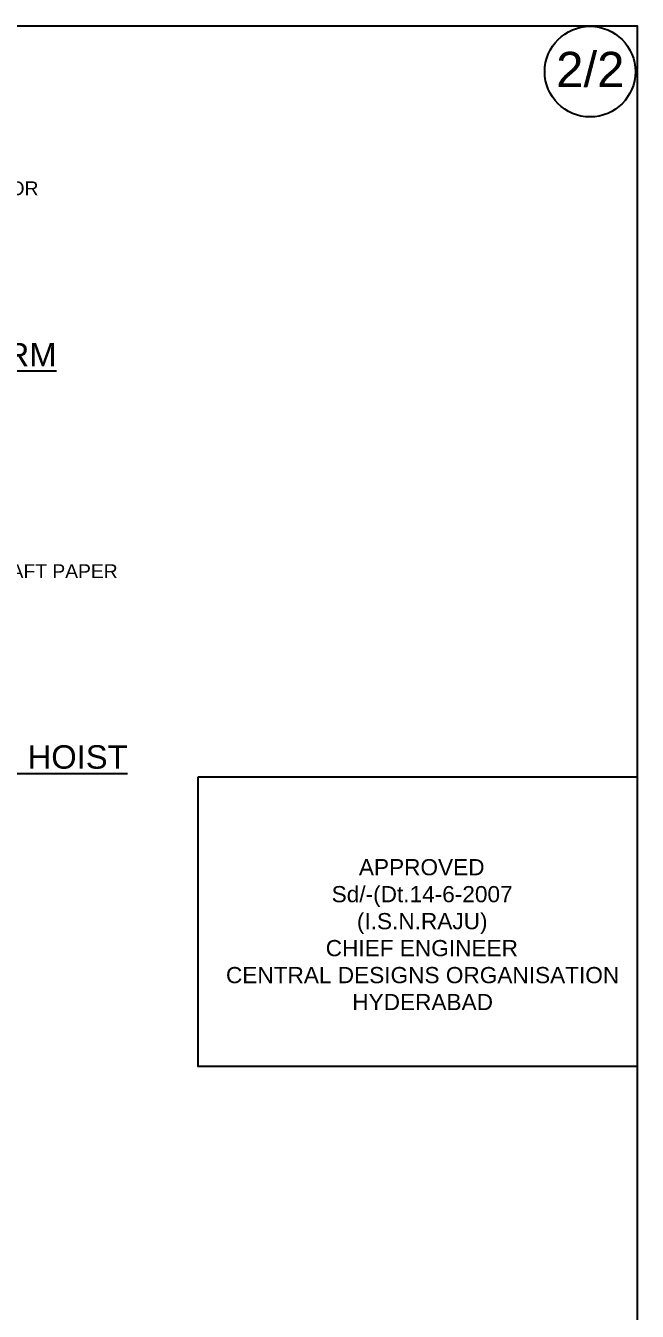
# Model space of a CAD drawing. Header units: metres. Extents: x 2437 to 5635, y 1328 to 3149.
# Drawn here: x 5112 to 5635, y 2042 to 3140 of the extents above; entities that cross this region are included whole.
import ezdxf

# ---------------------------------------------------------------- set-up
doc = ezdxf.new("R2010")
doc.units = ezdxf.units.M
doc.header["$MEASUREMENT"] = 0
doc.layers.add('DRAWING', color=7, linetype='Continuous')
doc.styles.get("Standard").update_dxf_attribs({"font": 'ARIAL_1.TTF'})

msp = doc.modelspace()

# ---------------------------------------------------------------- linework, layer by layer
at = {"layer": 'DRAWING'}
for points in [[(2437, 3139.6), (5634.5, 3139.6), (5634.5, 1328.3), (2437, 1328.3)], [(5259.5, 2498.2), (5634.5, 2498.2), (5634.5, 2250.8), (5259.5, 2250.8)]]:
    msp.add_lwpolyline(points, close=True, dxfattribs=at)
msp.add_circle((5594.2, 3100.4), 38.7, dxfattribs=at)

# ---------------------------------------------------------------- texts
for s, height, p in [('2/2', 30, (5565.3, 3087.3)), ("6*2NO'S-16 TOR", 11.776, (4996.7, 2994.9)), ('THICK KRAFT PAPER', 11.776, (5022.7, 2667.9))]:
    msp.add_text(s, height=height, dxfattribs=at).set_placement(p)
at = {"layer": 'DRAWING', "attachment_point": 1}
for s, insert, char_height, width in [('\\pi69.062;{\\LBED BLOCK ON ABUTMENT                           \\P\\pi4.7103;UNDER DLRB AND HOIST PLATFORM}', (4632.6, 2902.1), 20, 506.556), ('\\pi113.89;{\\LSECTION OF ABUTMENT UNDER HOIST\\P\\pi296.22;SECTION 1-1}', (4553.1, 2525.1), 20, 758.38), ('\\pi127.72;APPROVED \\P\\pi104.47;Sd/-(Dt.14-6-2007\\P\\pi126.01;(I.S.N.RAJU)\\P\\pi99.394;CHIEF ENGINEER\\P\\pi14.234;CENTRAL DESIGNS ORGANISATION\\P\\pi122.07;HYDERABAD', (5269.1, 2427.9), 13.821, 361.717)]:
    msp.add_mtext(s, dxfattribs=dict(at, insert=insert, char_height=char_height, width=width))

doc.saveas('drawing.dxf')
